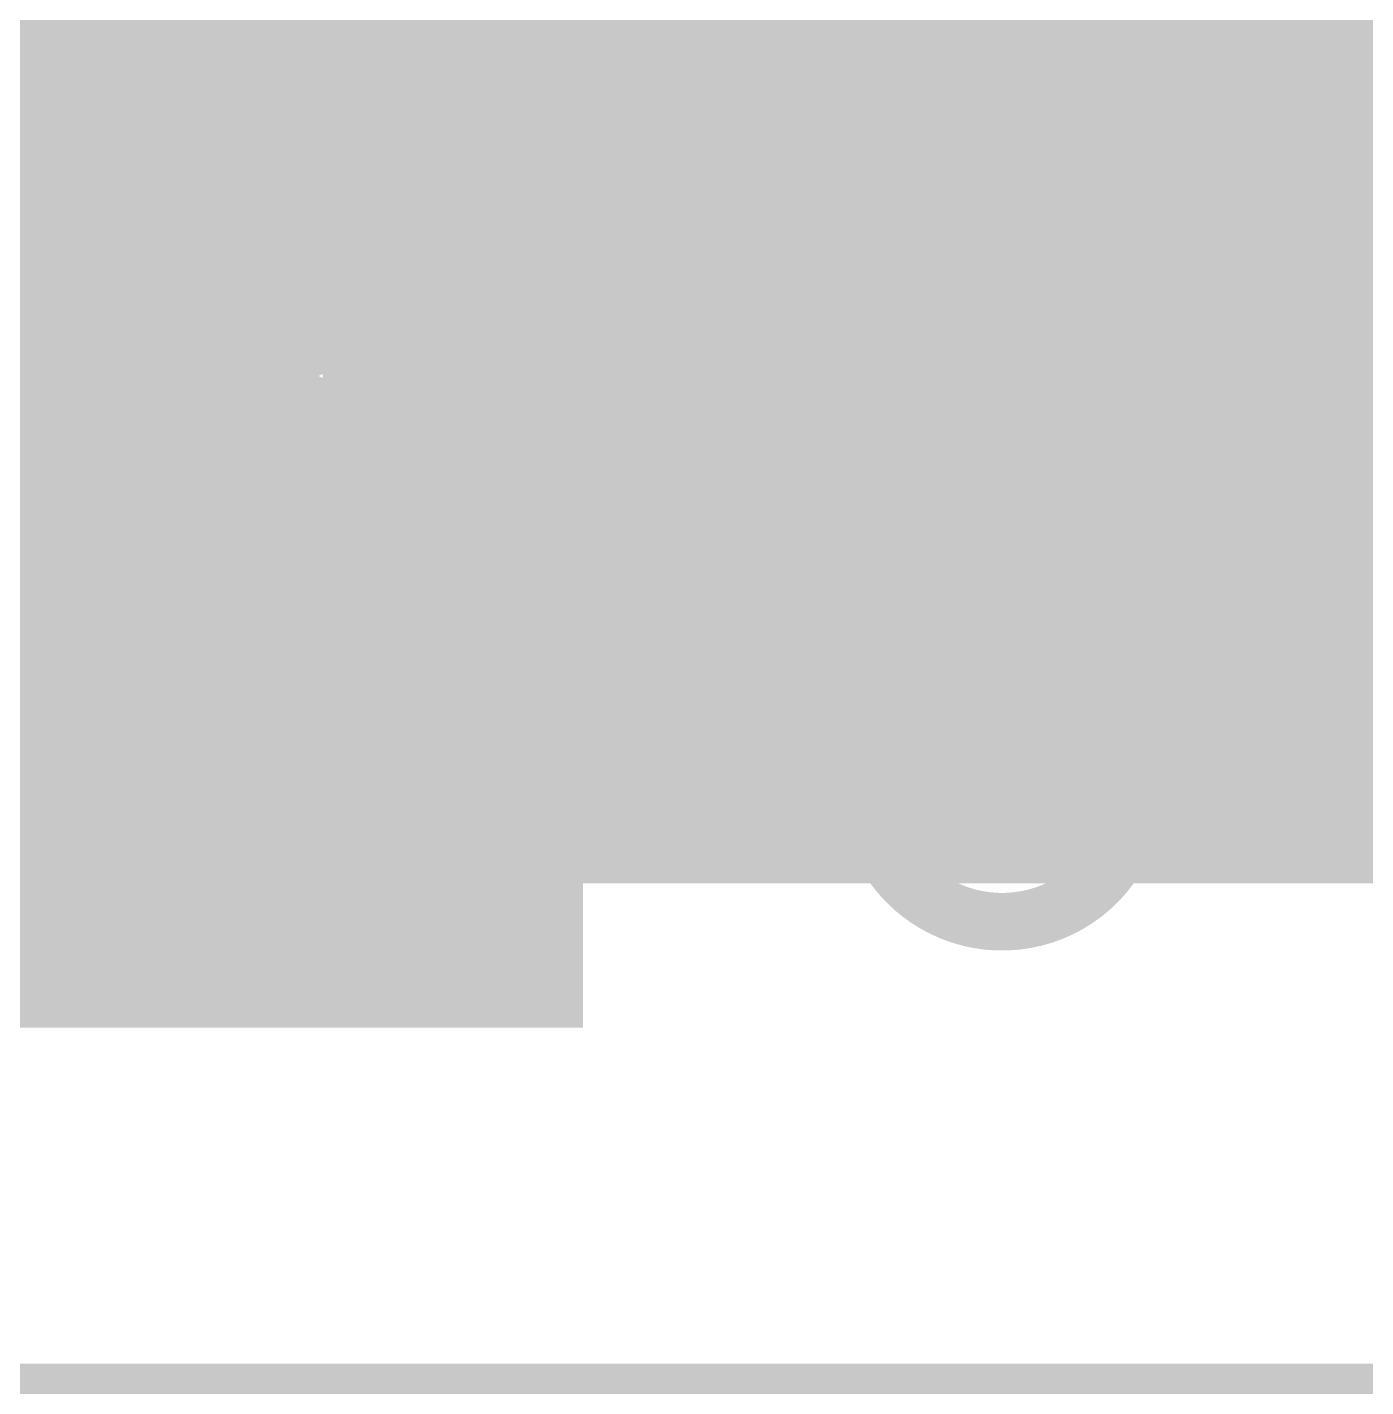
# Model space of a CAD drawing. Header units: millimetres. Extents: x -0.7 to 17.2, y -0.7 to 12.5.
# Drawn here: x 1.83 to 4.378, y 6.097 to 8.684 of the extents above; entities that cross this region are included whole.
import ezdxf

# ---------------------------------------------------------------- set-up
doc = ezdxf.new("R2010")
doc.units = ezdxf.units.MM
for name, color, linetype in [('EQUIPMENT', 7, 'Continuous'), ('FITTINGS', 7, 'Continuous'), ('LEGEND', 7, 'Continuous'), ('PIPING_AIR', 7, 'Continuous'), ('TEXT', 7, 'Continuous')]:
    doc.layers.add(name, color=color, linetype=linetype)

msp = doc.modelspace()

# ---------------------------------------------------------------- linework, layer by layer
at = {"color": 7, "lineweight": 0}
for points, const_width in [([(4.662244777209532, 10.07671564086473), (4.661779089426119, 10.07813678481762), (4.661779089426119, 10.07813678481762), (4.661779089426119, 10.07813678481762), (4.661779089426119, 10.07813678481762), (4.660985594729279, 10.07469597741707)], 1), ([(0, 11.69291973114014), (16.53544235229492, 0)], 0.139669269323349), ([(0, 11.69291973114014), (16.53544235229492, 0)], 0.139669269323349)]:
    msp.add_lwpolyline(points, dxfattribs=dict(at, const_width=const_width))
at = {"layer": 'EQUIPMENT', "color": 7, "lineweight": 0}
for points, const_width in [([(3.176222495642161, 7.550153654816072), (4.194522231743221, 7.550153654816072), (4.194522231743221, 8.803445637709684), (3.176222495642161, 8.803445637709684), (3.176222495642161, 7.550153654816072), (3.176222495642161, 7.550153654816072)], 0.9904999732971191), ([(0.7479692787857873, 7.275996033558095), (2.392915006333654, 7.275996033558095), (2.392915006333654, 8.76428026324426), (0.7479692787857873, 8.76428026324426), (0.7479692787857873, 7.275996033558095), (0.7479692787857873, 7.275996033558095)], 0.9904999732971191), ([(1.922930512748549, 8.020138148401177), (1.922071850340115, 8.044726494499393), (1.919500121130151, 8.069195046565268), (1.915227800356569, 8.093424601179338), (1.9092756925329, 8.1172971128035), (1.90167285674626, 8.140696270387256), (1.892456307849264, 8.163508083311713), (1.881670904406989, 8.185621413641499), (1.869369236643935, 8.206928522383306), (1.855611215582903, 8.227325611075562), (1.840463904965436, 8.246713307351591), (1.824001054364175, 8.264997150502749), (1.806302893752294, 8.282088058366083), (1.787455647940351, 8.297902775536471), (1.767551144390658, 8.312364246876735), (1.746686327654134, 8.325402028378766), (1.724962876522437, 8.336952604647141), (1.702486606411767, 8.346959687707193), (1.679367039826242, 8.355374497137616), (1.655716799403951, 8.362156096229565), (1.631651103678297, 8.36727142933767), (1.60728720914726, 8.370695545986099), (1.582743809155554, 8.372411787623626), (1.558140475963886, 8.372411787623626), (1.53359707597218, 8.370695545986099), (1.509233181441144, 8.36727142933767), (1.48516748571549, 8.362156096229565), (1.461517245293199, 8.355374497137616), (1.438397678707674, 8.346959687707193), (1.415921408597004, 8.336952604647141), (1.394197957465306, 8.325402028378766)], 0.8489999771118164), ([(1.746895325240214, 8.143691998944515), (1.737846818544948, 8.1556997796096), (1.72798271515776, 8.1670471103477), (1.717351104506243, 8.177678720999218), (1.706003773768144, 8.187542824386405), (1.693995993103058, 8.19659133108167), (1.68138626353309, 8.204780185566694), (1.668236036810274, 8.21206947828545), (1.654609360581955, 8.218423688425792), (1.640572635609221, 8.223811889350017), (1.6261942375879, 8.22820780462138), (1.611544223009351, 8.231590032110166), (1.596693964988094, 8.233942081344699), (1.581715807764954, 8.235252504239886), (1.566682727338103, 8.23551489509722), (1.551667962330016, 8.234728002657807), (1.53674466440534, 8.232895655400348), (1.521985535849365, 8.230026780216644), (1.507462482028529, 8.226135327709573), (1.493246262100097, 8.221240290868593), (1.479406129508675, 8.215365518314691), (1.466009516837047, 8.208539602247335)], 0.7074999213218689), ([(3.293718619038437, 8.33346114412458), (4.077026108346945, 8.33346114412458)], 0.5094000101089478), ([(1.394197957465306, 7.714874268423586), (1.415921408597004, 7.703323692155213), (1.438397678707674, 7.693316609095161), (1.461517245293199, 7.684901799664738), (1.48516748571549, 7.678120200572788), (1.509233181441144, 7.673004867464684), (1.53359707597218, 7.669580750816254), (1.558140475963886, 7.667864509178727), (1.582743809155554, 7.667864509178727), (1.60728720914726, 7.669580750816254), (1.631651103678297, 7.673004867464684), (1.655716799403951, 7.678120200572788), (1.679367039826242, 7.684901799664738), (1.702486606411767, 7.693316609095161), (1.724962876522437, 7.703323692155213), (1.746686327654134, 7.714874268423586), (1.767551144390658, 7.72791204992562), (1.787455647940351, 7.742373521265883), (1.806302893752294, 7.75818823843627), (1.824001054364175, 7.775279146299606), (1.840463904965436, 7.793562989450763), (1.855611215582903, 7.812950685726791), (1.869369236643935, 7.833347774419049), (1.881670904406989, 7.854654883160856), (1.892456307849264, 7.87676821349064), (1.90167285674626, 7.899580026415098), (1.9092756925329, 7.922979183998854), (1.915227800356569, 7.946851695623015), (1.919500121130151, 7.971081250237085), (1.922930512748549, 8.020138148401177)], 0.8489999771118164), ([(3.293718619038437, 8.098468897332028), (4.077026108346945, 8.098468897332028)], 0.5094000101089478), ([(3.293718619038437, 7.863476650539475), (4.077026108346945, 7.863476650539475)], 0.5094000101089478)]:
    msp.add_lwpolyline(points, dxfattribs=dict(at, const_width=const_width))
at = {"layer": 'FITTINGS', "color": 7, "lineweight": 0, "const_width": 0.5094000101089478}
for points in [[(3.685372363692691, 7.550153654816072), (3.685372363692691, 7.31516140802352)], [(3.740203887010511, 7.23683065909267), (3.7400703197926, 7.24065551270321), (3.739670271781572, 7.24446173224417), (3.739005685230036, 7.248230773813643), (3.738079805007136, 7.251944275595908), (3.736897141247536, 7.255584144527442), (3.735463450675918, 7.259132649382653), (3.733785727269227, 7.26257250014477), (3.731872132223524, 7.265886940216159), (3.729731998622861, 7.26905981995313), (3.72737574739951, 7.272075683040144), (3.724814859320697, 7.274919836522965), (3.722061814293214, 7.277578423176246), (3.719130021330267, 7.280038486867798), (3.716033762524964, 7.282288054263923), (3.712788125351601, 7.284316153504931), (3.709408920960327, 7.286112905248221), (3.705912614143996, 7.287669560019298), (3.702316235796732, 7.288978535562782), (3.698637309379129, 7.290033449524546), (3.694893757540717, 7.290829166140479), (3.691103818663795, 7.291361810243113), (3.687285956258054, 7.291628781268259), (3.683458771127328, 7.291628781268259), (3.679640908721586, 7.291361810243113), (3.675850969844665, 7.290829166140479), (3.672107418006253, 7.290033449524546), (3.66842849158865, 7.288978535562782), (3.664832113241386, 7.287669560019298), (3.661335806425055, 7.286112905248221), (3.657956602033781, 7.284316153504931), (3.654710964860418, 7.282288054263923), (3.651614706055115, 7.280038486867798), (3.648682913092168, 7.277578423176246), (3.645929868064685, 7.274919836522965), (3.643368979985872, 7.272075683040144), (3.64101272876252, 7.26905981995313), (3.638872595161858, 7.265886940216159), (3.636959000116155, 7.26257250014477), (3.635281276709464, 7.259132649382653), (3.633847586137846, 7.255584144527442), (3.632664922378246, 7.251944275595908), (3.631739042155346, 7.248230773813643), (3.63107445560381, 7.24446173224417), (3.630674407592782, 7.24065551270321), (3.630540840374871, 7.23683065909267), (3.630674407592782, 7.233005805482128), (3.63107445560381, 7.229199585941169), (3.631739042155346, 7.225430544371696), (3.632664922378246, 7.221717042589431), (3.633847586137846, 7.218077173657896), (3.635281276709464, 7.214528668802686), (3.636959000116155, 7.21108881804057), (3.638872595161858, 7.20777437796918), (3.64101272876252, 7.20460149823221), (3.643368979985872, 7.201585635145196), (3.645929868064685, 7.198741481662374), (3.648682913092168, 7.196082895009092), (3.651614706055115, 7.193622831317541), (3.654710964860418, 7.191373263921415), (3.657956602033781, 7.189345164680407), (3.661335806425055, 7.187548412937118), (3.664832113241386, 7.185991758166041), (3.66842849158865, 7.184682782622557), (3.672107418006253, 7.183627868660793), (3.675850969844665, 7.182832152044861), (3.679640908721586, 7.182299507942226), (3.683458771127328, 7.18203253691708), (3.687285956258054, 7.18203253691708), (3.691103818663795, 7.182299507942226), (3.694893757540717, 7.182832152044861), (3.698637309379129, 7.183627868660793), (3.702316235796732, 7.184682782622557), (3.705912614143996, 7.185991758166041), (3.709408920960327, 7.187548412937118), (3.712788125351601, 7.189345164680407), (3.716033762524964, 7.191373263921415), (3.719130021330267, 7.193622831317541), (3.722061814293214, 7.196082895009092), (3.724814859320697, 7.198741481662374), (3.72737574739951, 7.201585635145196), (3.729731998622861, 7.20460149823221), (3.731872132223524, 7.20777437796918), (3.733785727269227, 7.21108881804057), (3.735463450675918, 7.214528668802686), (3.736897141247536, 7.218077173657896), (3.738079805007136, 7.221717042589431), (3.739005685230036, 7.225430544371696), (3.739670271781572, 7.229199585941169), (3.740203887010511, 7.23683065909267)]]:
    msp.add_lwpolyline(points, dxfattribs=at)
at = {"layer": 'LEGEND', "color": 7, "lineweight": 0, "const_width": 0.7074999213218689}
msp.add_lwpolyline([(0.6304731553895112, 1.675347485002265), (8.463548048474587, 1.675347485002265), (8.463548048474587, 5.787711803871931), (0.6304731553895112, 5.787711803871931), (0.6304731553895112, 1.675347485002265), (0.6304731553895112, 1.675347485002265)], dxfattribs=at)
at = {"layer": 'PIPING_AIR', "color": 7, "lineweight": 0, "const_width": 0.7074999213218689}
for points in [[(4.969996646158643, 8.219881558174846), (5.056160469982579, 8.176799646262879), (4.969996646158643, 8.133717734350911)], [(4.194522231743221, 8.176799646262879), (5.056160469982579, 8.176799646262879)], [(3.090058671818225, 8.063220060313144), (3.176222495642161, 8.020138148401177), (3.090058671818225, 7.977056236489209)], [(2.392915006333654, 8.020138148401177), (3.176222495642161, 8.020138148401177)]]:
    msp.add_lwpolyline(points, dxfattribs=at)
at = {"layer": 'TEXT', "color": 7, "lineweight": 0, "const_width": 3.916537494319527e-08}
for points in [[(3.453407367319994, 6.968547846338944), (3.431584191349369, 7.026676480443125), (3.431212385733414, 7.026676480443125), (3.431212385733414, 7.026676480443125), (3.43138669972484, 7.02453532644319), (3.431540864597865, 7.021950820373611), (3.431674875645943, 7.018922973086014), (3.431674875645943, 7.018922973086014), (3.431778153566318, 7.015627106409429), (3.431840122773308, 7.012238532062653), (3.431860778453921, 7.008757263440026), (3.431860778453921, 6.968547846338944), (3.424152613245098, 6.968547846338944), (3.424152613245098, 7.034851669779306), (3.436503814438529, 7.034851669779306), (3.456934986456738, 6.98052724191642), (3.457306792072693, 6.98052724191642), (3.478109769706857, 7.034851669779306), (3.490365752388885, 7.034851669779306), (3.490365752388885, 6.968547846338944), (3.48209987875613, 6.968547846338944), (3.48209987875613, 7.009314971863959), (3.48209987875613, 7.009314971863959), (3.482125566913967, 7.012523688944262), (3.482202655038916, 7.015711237281348), (3.482331123712394, 7.018877630937728), (3.482331123712394, 7.018877630937728), (3.482480243249429, 7.021839988187303), (3.482619299008177, 7.024409372772719), (3.482748271476637, 7.02658579614655), (3.482376465860682, 7.02658579614655), (3.460276702785504, 6.968547846338944), (3.453407367319994, 6.968547846338944)], [(3.526115131581961, 7.019158752257108), (3.526115131581961, 7.019158752257108), (3.531655428654325, 7.018715410401575), (3.536142801166767, 7.017385369858955), (3.539577215408429, 7.015168643207835), (3.539577215408429, 7.015168643207835), (3.542003009613286, 7.011979582767644), (3.543458504781285, 7.007738575612084), (3.543943664288485, 7.002445636398449), (3.543943664288485, 6.968552380553772), (3.537999308648034, 6.968552380553772), (3.53642140188764, 6.97560761882726), (3.536049596271685, 6.97560761882726), (3.536049596271685, 6.97560761882726), (3.533846461369227, 6.973121365105139), (3.531571808364744, 6.971109676606341), (3.529225602954463, 6.969572578890235), (3.529225602954463, 6.969572578890235), (3.526536300038467, 6.968489413241469), (3.523238425137118, 6.967839500161347), (3.519331946198197, 6.967622866513885), (3.519331946198197, 6.967622866513885), (3.515070783058987, 6.968019870252744), (3.51132553125175, 6.969210848390349), (3.508096161852631, 6.971195827798916), (3.508096161852631, 6.971195827798916), (3.50561996888944, 6.97402921595106), (3.504134266613347, 6.977759355007518), (3.503639028676, 6.982386269996195), (3.503639028676, 6.982386269996195), (3.504288925260624, 6.986961299394837), (3.506238646348244, 6.990783635300875), (3.509488165805048, 6.993853299298026), (3.509488165805048, 6.993853299298026), (3.514089378130109, 6.996139053076084), (3.520094199677266, 6.997609643747544), (3.527502601319549, 6.998265090326369), (3.535954377760282, 6.998541677430921), (3.535954377760282, 7.001511588143733), (3.535954377760282, 7.001511588143733), (3.535655109233955, 7.005235694938679), (3.534757346289767, 7.008113404504154), (3.533261054152023, 7.010144733177614), (3.533261054152023, 7.010144733177614), (3.531218128394594, 7.011487368907178), (3.528680490647135, 7.012292942895974), (3.525648107454603, 7.012561469681321), (3.525648107454603, 7.012561469681321), (3.523089793293094, 7.012432500632323), (3.520614122399619, 7.012045576216537), (3.518221063565161, 7.011400710685169), (3.518221063565161, 7.011400710685169), (3.515920696477693, 7.010590601928663), (3.513723123405625, 7.009707936519698), (3.511628315204204, 7.008752729225197), (3.509120894403922, 7.014882987673626), (3.509120894403922, 7.014882987673626), (3.511422252250843, 7.01600193508514), (3.513991649997067, 7.017007014990784), (3.516829059612745, 7.017898240534724), (3.516829059612745, 7.017898240534724), (3.519841784705292, 7.018596513316143), (3.522937152179164, 7.019016679742862), (3.526115131581961, 7.019158752257108)], [(3.579325408989014, 6.967618332299057), (3.579325408989014, 6.967618332299057), (3.575090438396381, 6.967917598514294), (3.571175915018381, 6.968815364067777), (3.567581792582631, 6.970311655907316), (3.567581792582631, 6.970311655907316), (3.564392715198376, 6.972437706629231), (3.561699406005357, 6.975224728822622), (3.559501821757853, 6.978672748051474), (3.559501821757853, 6.978672748051474), (3.557877049152132, 6.982799394359219), (3.556902206778402, 6.987628325656317), (3.556577253193329, 6.993159564429232), (3.556577253193329, 6.993159564429232), (3.556917811023945, 6.998907946918006), (3.557939534511118, 7.003892554391111), (3.559642382417544, 7.008113404934348), (3.559642382417544, 7.008113404934348), (3.561928118099103, 7.01161180803674), (3.56469853759628, 7.01442906202986), (3.567953598198586, 7.01656518137508), (3.567953598198586, 7.01656518137508), (3.571611185020719, 7.018061476052602), (3.575589218005661, 7.018959246375071), (3.579887651627775, 7.019258504983339), (3.579887651627775, 7.019258504983339), (3.582395562081187, 7.019170847098404), (3.584841031455011, 7.018907858545213), (3.587224011220643, 7.018469551603142), (3.587224011220643, 7.018469551603142), (3.589431655263474, 7.017907312647243), (3.591351156376967, 7.01727251835831), (3.592982464053116, 7.01656518137508), (3.590475043252834, 7.009786530206146), (3.590475043252834, 7.009786530206146), (3.588905182348966, 7.0103326555957), (3.587170106226924, 7.010858619587398), (3.585269764629465, 7.01136443696654), (3.585269764629465, 7.01136443696654), (3.583331121380952, 7.011777558584197), (3.581475132339112, 7.012025424193913), (3.579701748819797, 7.012108048198449), (3.579701748819797, 7.012108048198449), (3.571550224367913, 7.010013748872955), (3.566659333225839, 7.003730833233242), (3.565029029634062, 6.993259317155464), (3.565029029634062, 6.993259317155464), (3.565426012528739, 6.987723046829629), (3.566617014200098, 6.983126857288961), (3.568601990919093, 6.979470769861329), (3.568601990919093, 6.979470769861329), (3.571373390621624, 6.976813223271716), (3.574917650388163, 6.975218682934702), (3.579234724692439, 6.974687173217029), (3.579234724692439, 6.974687173217029), (3.581849944945237, 6.974779880142807), (3.584248560703088, 6.975057970300094), (3.586430523625617, 6.975521468745514), (3.586430523625617, 6.975521468745514), (3.588447226921754, 6.976121503844736), (3.590350102496389, 6.976803139249394), (3.592139100094975, 6.977566399633266), (3.592139100094975, 6.970325258551802), (3.592139100094975, 6.970325258551802), (3.590410541534869, 6.969524725546981), (3.588568155809262, 6.968858187093796), (3.586611892218766, 6.968325669812336), (3.586611892218766, 6.968325669812336), (3.584462155957648, 6.967938758122941), (3.582033344523002, 6.967702969931123), (3.579325408989014, 6.967618332299057)], [(3.64182230743036, 6.968547846338944), (3.633556433797605, 6.968547846338944), (3.633556433797605, 7.01154127134486), (3.61888371461187, 7.01154127134486), (3.61888371461187, 7.01154127134486), (3.617976350428831, 7.001754928860757), (3.616862464550367, 6.993319772103366), (3.615541998283104, 6.986235818385778), (3.615541998283104, 6.986235818385778), (3.613963570602319, 6.980413389338534), (3.612075844990631, 6.975756742907457), (3.609878763962033, 6.972265902498494), (3.609878763962033, 6.972265902498494), (3.607320442578706, 6.969840105275066), (3.604349038962974, 6.96838461351513), (3.600964497608771, 6.967899453618437), (3.600964497608771, 6.967899453618437), (3.600165452317694, 6.967914575667657), (3.599376516798726, 6.967959908788513), (3.59859763746818, 6.968035480063299), (3.59859763746818, 6.968035480063299), (3.597870132214732, 6.9681548890404), (3.597235359785064, 6.968325668797419), (3.596693267240118, 6.968547846338944), (3.596693267240118, 6.974678104787372), (3.596693267240118, 6.974678104787372), (3.59707563715306, 6.97456475683904), (3.597479199849474, 6.974472552750298), (3.597903902599386, 6.97440151768282), (3.597903902599386, 6.97440151768282), (3.598336148770108, 6.974348625954563), (3.598768428281188, 6.974316878043331), (3.599200688040399, 6.974306299171418), (3.599200688040399, 6.974306299171418), (3.602322227222702, 6.975492759555688), (3.605000454861311, 6.979052110084308), (3.60723531671689, 6.984984375093051), (3.60723531671689, 6.984984375093051), (3.60908576368636, 6.993434142771082), (3.610616835621534, 7.004545985633451), (3.611828476338383, 7.018319922513795), (3.64182230743036, 7.018319922513795), (3.64182230743036, 6.968547846338944)], [(3.700877922790363, 6.993526835830358), (3.700877922790363, 6.993526835830358), (3.700181644439783, 6.985911879938112), (3.698092910228596, 6.979535255198559), (3.694611637897073, 6.974396983467992), (3.694611637897073, 6.974396983467992), (3.689941372785201, 6.970631073726148), (3.684291767525736, 6.968371514637239), (3.677662742867321, 6.967618332299057), (3.677662742867321, 6.967618332299057), (3.673427763862549, 6.967953872234545), (3.669513249982126, 6.968960458953107), (3.665919126460938, 6.970638119374984), (3.665919126460938, 6.970638119374984), (3.662724498846172, 6.972958133697769), (3.660014573694955, 6.975897807839789), (3.657789279273045, 6.979457167216842), (3.657789279273045, 6.979457167216842), (3.656139308177945, 6.983599935104723), (3.655149361245568, 6.988289817213266), (3.654819368560234, 6.993526835830358), (3.654819368560234, 6.993526835830358), (3.655510563949285, 7.001131223501239), (3.657584234853927, 7.00747609562206), (3.661040311305237, 7.012561469681321), (3.661040311305237, 7.012561469681321), (3.665682822386503, 7.016277010882008), (3.671315852929203, 7.018506328746657), (3.677939329971873, 7.019249436553682), (3.677939329971873, 7.019249436553682), (3.682277543374136, 7.018913908247805), (3.686254075600289, 7.017907308399037), (3.689868849186233, 7.016229649477755), (3.689868849186233, 7.016229649477755), (3.693057890030042, 7.013919722817985), (3.695751240478403, 7.011010263647169), (3.697948820011011, 7.007501285932471), (3.697948820011011, 7.007501285932471), (3.699574059877956, 7.003411428837606), (3.700550454912099, 6.998753273115569), (3.700877922790363, 6.993526835830358)], [(3.663266610786137, 6.993526835830358), (3.663653509243805, 6.98805253307886), (3.664814292301696, 6.983394375959011), (3.666748887774594, 6.979552385728246), (3.666748887774594, 6.979552385728246), (3.669529347515544, 6.976688280463302), (3.673227780076988, 6.974969804912643), (3.67784411146047, 6.974396983467992), (3.67784411146047, 6.974396983467992), (3.68241508120966, 6.974969309608583), (3.686098400854424, 6.976686257364987), (3.688893992998059, 6.979547851513416), (3.688893992998059, 6.979547851513416), (3.690853757921946, 6.983392368833435), (3.692029657560188, 6.988052022839305), (3.692421612134802, 6.993526835830358), (3.692421612134802, 6.993526835830358), (3.69202963071638, 6.998986036145459), (3.690853784351069, 7.003598838000942), (3.688893992998059, 7.007365259487609), (3.688893992998059, 7.007365259487609), (3.686088298235429, 7.01015128712523), (3.682374802361484, 7.011822895991141), (3.677753427163895, 7.012380101088173), (3.677753427163895, 7.012380101088173), (3.673142108348802, 7.011822900635055), (3.669458839437163, 7.010151281891802), (3.666703545626307, 7.007365259487609), (3.666703545626307, 7.007365259487609), (3.664794115929136, 7.003598843045992), (3.663648495128233, 6.998986029473652), (3.663266610786137, 6.993526835830358)], [(3.753812171013829, 7.005782818512386), (3.753812171013829, 7.005782818512386), (3.753502807817737, 7.002914176765941), (3.752574837813191, 7.000498946019063), (3.751028163108996, 6.998537143216093), (3.751028163108996, 6.998537143216093), (3.748993783355559, 6.996990477581676), (3.746608818551047, 6.995814598324432), (3.743873172109277, 6.995009524079349), (3.743873172109277, 6.994637718463395), (3.743873172109277, 6.994637718463395), (3.746834490001067, 6.993983285834314), (3.749527845657334, 6.992884487889183), (3.751953142934055, 6.991341344282915), (3.751953142934055, 6.991341344282915), (3.753862522300617, 6.989253596272307), (3.7550081999264, 6.986514923476453), (3.755390077774224, 6.983125347013276), (3.755390077774224, 6.983125347013276), (3.754869117741686, 6.979156908232953), (3.753306357759914, 6.975673111887061), (3.750701699641328, 6.972673981833078), (3.750701699641328, 6.972673981833078), (3.746899983740787, 6.970379172998573), (3.741746124786177, 6.969002274345361), (3.735240027075395, 6.968543312124115), (3.713788656720725, 6.968543312124115), (3.713788656720725, 7.018315388298967), (3.735144808563992, 7.018315388298967), (3.735144808563992, 7.018315388298967), (3.738554006858581, 7.018186418757757), (3.741726477089226, 7.017799494897692), (3.744662125489474, 7.017154629302814), (3.744662125489474, 7.017154629302814), (3.747282873403165, 7.016205470793133), (3.749510716367461, 7.014905658140425), (3.751345558147006, 7.013255204550116), (3.751345558147006, 7.013255204550116), (3.752713854614836, 7.01120775880273), (3.753536091481781, 7.008716958553449), (3.753812171013829, 7.005782818512386)], [(3.745541763166246, 7.004758085961096), (3.745258094562812, 7.006898240146265), (3.744407205418095, 7.008615190889505), (3.742989000217677, 7.009908954006521), (3.742989000217677, 7.009908954006521), (3.740930942463032, 7.010813282338051), (3.738160568592743, 7.01135587180961), (3.734677784436634, 7.011536737130031), (3.721954777627248, 7.011536737130031), (3.721954777627248, 6.997884216280758), (3.733190561972815, 6.997884216280758), (3.733190561972815, 6.997884216280758), (3.740052312968463, 6.998647985046823), (3.74416941128854, 7.000939268998463), (3.745541763166246, 7.004758085961096)], [(3.810546427787519, 6.993526835830358), (3.810546427787519, 6.993526835830358), (3.809850140055488, 6.985911879938112), (3.80776141643626, 6.979535255198559), (3.804280142894229, 6.974396983467992), (3.804280142894229, 6.974396983467992), (3.799609868400906, 6.970631073726148), (3.793960273733401, 6.968371514637239), (3.787331247864476, 6.967618332299057), (3.787331247864476, 6.967618332299057), (3.783096259478254, 6.967953872234545), (3.77918175618979, 6.968960458953107), (3.775587631458094, 6.970638119374984), (3.775587631458094, 6.970638119374984), (3.772392994461877, 6.972958133697769), (3.769683079902619, 6.975897807839789), (3.7674577842702, 6.979457167216842), (3.7674577842702, 6.979457167216842), (3.76580780379365, 6.983599935104723), (3.764817867453233, 6.988289817213266), (3.764487873557389, 6.993526835830358), (3.764487873557389, 6.993526835830358), (3.76517905956499, 7.001131223501239), (3.767252741061592, 7.00747609562206), (3.770708816302391, 7.012561469681321), (3.770708816302391, 7.012561469681321), (3.775351318002209, 7.016277010882008), (3.780984359136868, 7.018506328746657), (3.787607834969028, 7.019249436553682), (3.787607834969028, 7.019249436553682), (3.791946038989841, 7.018913908247805), (3.795922581807953, 7.017907308399037), (3.799537354183388, 7.016229649477755), (3.799537354183388, 7.016229649477755), (3.802726385645747, 7.013919722817985), (3.805419746686068, 7.011010263647169), (3.807617325008166, 7.007501285932471), (3.807617325008166, 7.007501285932471), (3.809242555493661, 7.003411428837606), (3.810218961119764, 6.998753273115569), (3.810546427787519, 6.993526835830358)], [(3.772935115783293, 6.993526835830358), (3.77332200485951, 6.98805253307886), (3.774482798509361, 6.983394375959011), (3.776417392771749, 6.979552385728246), (3.776417392771749, 6.979552385728246), (3.779197843131249, 6.976688280463302), (3.782896286284653, 6.974969804912643), (3.787512616457625, 6.974396983467992), (3.787512616457625, 6.974396983467992), (3.792083576825365, 6.974969309608583), (3.795766907062089, 6.976686257364987), (3.798562497995214, 6.979547851513416), (3.798562497995214, 6.979547851513416), (3.800522253537651, 6.983392368833435), (3.801698163767853, 6.988052022839305), (3.802090117131957, 6.993526835830358), (3.802090117131957, 6.993526835830358), (3.801698126332086, 6.998986036145459), (3.800522290558734, 7.003598838000942), (3.798562497995214, 7.007365259487609), (3.798562497995214, 7.007365259487609), (3.795756793851135, 7.01015128712523), (3.792043308569149, 7.011822895991141), (3.787421932161051, 7.012380101088173), (3.787421932161051, 7.012380101088173), (3.782810603964507, 7.011822900635055), (3.779127345644827, 7.010151281891802), (3.776372050623462, 7.007365259487609), (3.776372050623462, 7.007365259487609), (3.774462611544841, 7.003598843045992), (3.773317001335897, 6.998986029473652), (3.772935115783293, 6.993526835830358)], [(3.860415529074994, 7.018319922513795), (3.860415529074994, 6.975417181804453), (3.867656670156458, 6.975417181804453), (3.867656670156458, 6.951272487841524), (3.859762602139658, 6.951272487841524), (3.859762602139658, 6.968543312124115), (3.825125735063072, 6.968543312124115), (3.825125735063072, 6.951272487841524), (3.817326885557675, 6.951272487841524), (3.817326885557675, 6.975417181804453), (3.821321528821776, 6.975417181804453), (3.821321528821776, 6.975417181804453), (3.82523653657208, 6.98157263757688), (3.828439243244457, 6.988274199490774), (3.830929530043833, 6.995521890354994), (3.830929530043833, 6.995521890354994), (3.832720509272185, 7.003071363520211), (3.833819340964875, 7.010672213430859), (3.834225904224311, 7.018324456728624), (3.860415529074994, 7.018319922513795)], [(3.841467045305776, 7.011917611175643), (3.841085127187275, 7.007660491575323), (3.840435264175809, 7.00331066290482), (3.839517332929427, 6.99886814089859), (3.839517332929427, 6.99886814089859), (3.838367621285643, 6.994446279286845), (3.837022511734789, 6.990158416957449), (3.835481881731867, 6.986004573429513), (3.835481881731867, 6.986004573429513), (3.833752798551647, 6.982106162826634), (3.831848468721284, 6.978578536014719), (3.82976877104768, 6.975421716019282), (3.852521461058193, 6.975421716019282), (3.852521461058193, 7.011917611175643), (3.841467045305776, 7.011917611175643)], [(3.920679247010201, 6.993526835830358), (3.920679247010201, 6.993526835830358), (3.919982949857001, 6.985911879938112), (3.917894236874577, 6.979535255198559), (3.914412962116911, 6.974396983467992), (3.914412962116911, 6.974396983467992), (3.909742678202419, 6.970631073726148), (3.904093094171717, 6.968371514637239), (3.897464067087158, 6.967618332299057), (3.897464067087158, 6.967618332299057), (3.893229069279767, 6.967953872234545), (3.889314576628107, 6.968960458953107), (3.885720450680775, 6.970638119374984), (3.885720450680775, 6.970638119374984), (3.88252580426339, 6.972958133697769), (3.879815900340936, 6.975897807839789), (3.877590603492882, 6.979457167216842), (3.877590603492882, 6.979457167216842), (3.875940613595163, 6.983599935104723), (3.87495068789155, 6.988289817213266), (3.874620692780071, 6.993526835830358), (3.874620692780071, 6.993526835830358), (3.875311869366503, 7.001131223501239), (3.877385561499908, 7.00747609562206), (3.880841635525074, 7.012561469681321), (3.880841635525074, 7.012561469681321), (3.885484127803721, 7.016277010882008), (3.891117179575184, 7.018506328746657), (3.89774065419171, 7.019249436553682), (3.89774065419171, 7.019249436553682), (3.902078848791355, 7.018913908247805), (3.90605540224627, 7.017907308399037), (3.909670173406071, 7.016229649477755), (3.909670173406071, 7.016229649477755), (3.912859195447261, 7.013919722817985), (3.915552567124384, 7.011010263647169), (3.917750144230848, 7.007501285932471), (3.917750144230848, 7.007501285932471), (3.919375365295175, 7.003411428837606), (3.920351781558081, 6.998753273115569), (3.920679247010201, 6.993526835830358)], [(3.883067935005974, 6.993526835830358), (3.883454814661023, 6.98805253307886), (3.884615618947677, 6.983394375959011), (3.886550211994431, 6.979552385728246), (3.886550211994431, 6.979552385728246), (3.889330652932762, 6.976688280463302), (3.89302910672297, 6.974969804912643), (3.897645435680307, 6.974396983467992), (3.897645435680307, 6.974396983467992), (3.902216386626878, 6.974969309608583), (3.905899727500405, 6.976686257364987), (3.908695317217896, 6.979547851513416), (3.908695317217896, 6.979547851513416), (3.910655063339164, 6.983392368833435), (3.911830984206169, 6.988052022839305), (3.912222936354639, 6.993526835830358), (3.912222936354639, 6.993526835830358), (3.911830936133598, 6.998986036145459), (3.91065511099705, 7.003598838000942), (3.908695317217896, 7.007365259487609), (3.908695317217896, 7.007365259487609), (3.905889603652648, 7.01015128712523), (3.902176129007465, 7.011822895991141), (3.897554751383733, 7.012380101088173), (3.897554751383733, 7.012380101088173), (3.89294341376602, 7.011822900635055), (3.889260166083144, 7.010151281891802), (3.886504869846144, 7.007365259487609), (3.886504869846144, 7.007365259487609), (3.884595421346354, 7.003598843045992), (3.883449821774214, 6.998986029473652), (3.883067935005974, 6.993526835830358)], [(3.52852733387084, 6.992597321790471), (3.522971399763425, 6.99210158684982), (3.518685065790295, 6.991110098471908), (3.515668300616592, 6.989622876862831), (3.515668300616592, 6.989622876862831), (3.513680794586867, 6.98765352238971), (3.51248830563938, 6.98520957341734), (3.512090805116733, 6.982291051484792), (3.512090805116733, 6.982291051484792), (3.512374437164156, 6.979751898019782), (3.513225367581787, 6.977708470658529), (3.514643568065302, 6.976160793036364), (3.514643568065302, 6.976160793036364), (3.516505610414246, 6.975077626824018), (3.518688088985012, 6.974427714380196), (3.521190974277972, 6.974211080660014), (3.521190974277972, 6.974211080660014), (3.525164448700296, 6.97459800780189), (3.528663361778007, 6.975758758474385), (3.531687681606457, 6.97769335764847), (3.531687681606457, 6.97769335764847), (3.534007678143889, 6.980432534336676), (3.535399693534, 6.98400699929694), (3.535863693463708, 6.988416775718392), (3.535863693463708, 6.992873908895023), (3.52852733387084, 6.992597321790471)], [(3.746933767118662, 6.983120812798448), (3.746572512938948, 6.985700283858095), (3.745488867547811, 6.987743696018298), (3.743682735086471, 6.989251071246876), (3.743682735086471, 6.989251071246876), (3.741174782411861, 6.990281351753088), (3.737985749393247, 6.990899509486506), (3.734115541797873, 6.991105565111822), (3.721950243412419, 6.991105565111822), (3.721950243412419, 6.975131526270244), (3.734301444605851, 6.975131526270244), (3.734301444605851, 6.975131526270244), (3.738068342121359, 6.975333054318765), (3.741195470131398, 6.975937608014202), (3.743682735086471, 6.976945212201732), (3.743682735086471, 6.976945212201732), (3.74548883582634, 6.978435464687488), (3.74657254504259, 6.980493990263899), (3.746933767118662, 6.983120812798448)], [(3.929409417156706, 6.989813313885637), (3.929409417156706, 6.997054454967102), (3.951880985847839, 6.997054454967102), (3.951880985847839, 6.989813313885637), (3.929409417156706, 6.989813313885637)], [(1.865519597548426, 6.943991222487354), (1.865519597548426, 6.943991222487354), (1.872263966525664, 6.943153730552606), (1.87807315636132, 6.940641237129534), (1.882946985382813, 6.936453757225649), (1.882946985382813, 6.936453757225649), (1.886618755613584, 6.930578842338069), (1.888821912426771, 6.923004030209705), (1.889556270208894, 6.913729339663822), (1.889556270208894, 6.913729339663822), (1.888821850085066, 6.904551858964923), (1.886618817178343, 6.896977044526969), (1.882946985382813, 6.891004922101994), (1.882946985382813, 6.891004922101994), (1.878061240406264, 6.886695945224667), (1.872216609646675, 6.884110543497046), (1.865412910142032, 6.883248747657183), (1.865412910142032, 6.883248747657183), (1.861157215106415, 6.883534442274979), (1.857423215352176, 6.884391487188425), (1.854210732470709, 6.885819914151268), (1.854210732470709, 6.885819914151268), (1.851474741190733, 6.887621755090024), (1.849163239262952, 6.889606130647529), (1.847276051055128, 6.891773071428029), (1.846619923505808, 6.891773071428029), (1.846619923505808, 6.891773071428029), (1.846765678187351, 6.890426448007793), (1.846911542399585, 6.888861689386213), (1.847057341872021, 6.887078825546712), (1.847057341872021, 6.887078825546712), (1.847178795494715, 6.885268705040891), (1.847251756682004, 6.883629264759903), (1.847276051055128, 6.882160536111969), (1.847276051055128, 6.858123863451501), (1.837663515739069, 6.858123863451501), (1.837663515739069, 6.94289767657182), (1.845531711960593, 6.94289767657182), (1.846843967059234, 6.934922792943902), (1.847281385425448, 6.934922792943902), (1.847281385425448, 6.934922792943902), (1.849212375957646, 6.937339267656498), (1.851506213567707, 6.939489013469767), (1.854162723137832, 6.941372046660392), (1.854162723137832, 6.941372046660392), (1.857318840113924, 6.942827148758378), (1.861104524105943, 6.943700202438249), (1.865519597548426, 6.943991222487354)], [(1.863780592824211, 6.935904317082723), (1.858398160421108, 6.935345991232301), (1.854192957724143, 6.933670993239091), (1.851164807018173, 6.930879340241586), (1.851164807018173, 6.930879340241586), (1.849107466441641, 6.926946729310935), (1.847814829048559, 6.921848842843933), (1.847286719795767, 6.91558570053507), (1.847286719795767, 6.913729339663822), (1.847286719795767, 6.913729339663822), (1.84768141172264, 6.90706968168513), (1.848865700172477, 6.901514815709593), (1.850839410428673, 6.897064766785149), (1.850839410428673, 6.897064766785149), (1.853878171568333, 6.893819699877317), (1.858264861001769, 6.891872645133382), (1.863999302007318, 6.891223631285102), (1.863999302007318, 6.891223631285102), (1.8673569387592, 6.891551407477323), (1.870289124394933, 6.892534699935887), (1.872795678664467, 6.894173538071883), (1.872795678664467, 6.894173538071883), (1.874895588712384, 6.896376641486622), (1.876607982385327, 6.899052707933393), (1.877932677282316, 6.902201765402999), (1.877932677282316, 6.902201765402999), (1.878872065017731, 6.905754463787975), (1.879435791320611, 6.909634320713553), (1.879623672673654, 6.913841361440536), (1.879623672673654, 6.913841361440536), (1.879192719813472, 6.920092064697289), (1.877900085225541, 6.925444209156332), (1.875745585451248, 6.929897816102765), (1.875745585451248, 6.929897816102765), (1.872692493610788, 6.933237137255213), (1.868704223225881, 6.935239298358984), (1.863780592824211, 6.935904317082723)], [(3.473787030845671, 6.797699963503232), (3.473787030845671, 6.797699963503232), (3.473090772560749, 6.790085007610986), (3.471002015694786, 6.783708382871432), (3.467520745952381, 6.778570111140865), (3.467520745952381, 6.778570111140865), (3.462850500906167, 6.774804201399021), (3.457200872991926, 6.772544642310112), (3.450571850922628, 6.771791459971929), (3.450571850922628, 6.771791459971929), (3.446336891983516, 6.772126999907417), (3.442422355448316, 6.77313358662598), (3.438828234516246, 6.774811247047857), (3.438828234516246, 6.774811247047857), (3.435633626967138, 6.777131261370642), (3.432923679161145, 6.780070935512661), (3.430698387328352, 6.783630294889716), (3.430698387328352, 6.783630294889716), (3.429048436298911, 6.787773062777597), (3.428058466711758, 6.792462944886139), (3.427728476615541, 6.797699963503232), (3.427728476615541, 6.797699963503232), (3.428419692070251, 6.805304351174112), (3.430493340320117, 6.811649223294933), (3.433949419360544, 6.816734597354195), (3.433949419360544, 6.816734597354195), (3.438591950507469, 6.820450138554881), (3.444224958395393, 6.82267945641953), (3.45084843802718, 6.823422564226555), (3.45084843802718, 6.823422564226555), (3.455186671495103, 6.823087035920678), (3.459163181066479, 6.822080436071911), (3.462777957241541, 6.820402777150629), (3.462777957241541, 6.820402777150629), (3.465967018151008, 6.818092850490858), (3.468660345944593, 6.815183391320041), (3.470857928066318, 6.811674413605344), (3.470857928066318, 6.811674413605344), (3.472483187998922, 6.80758455651048), (3.473459560378289, 6.802926400788442), (3.473787030845671, 6.797699963503232)], [(3.436175718841445, 6.797699963503232), (3.436562637364772, 6.792225660751733), (3.437723397767886, 6.787567503631885), (3.439657995829901, 6.783725513401119), (3.439657995829901, 6.783725513401119), (3.442438475636509, 6.780861408136174), (3.446136885543179, 6.779142932585516), (3.450753219515777, 6.778570111140865), (3.450753219515777, 6.778570111140865), (3.455324209330626, 6.779142437281457), (3.459007506320614, 6.78085938503786), (3.461803101053366, 6.78372097918629), (3.461803101053366, 6.78372097918629), (3.463762886042912, 6.787565496506309), (3.464938763026378, 6.792225150512179), (3.46533072019011, 6.797699963503232), (3.46533072019011, 6.797699963503232), (3.464938758837347, 6.803159163818333), (3.463762889817259, 6.807771965673814), (3.461803101053366, 6.811538387160482), (3.461803101053366, 6.811538387160482), (3.458997426356396, 6.814324414798103), (3.455283907827674, 6.815996023664014), (3.450662535219203, 6.816553228761046), (3.450662535219203, 6.816553228761046), (3.446051236469768, 6.815996028307929), (3.442367944903352, 6.814324409564676), (3.439612653681614, 6.811538387160482), (3.439612653681614, 6.811538387160482), (3.437703244050103, 6.807771970718866), (3.436557600594423, 6.803159157146526), (3.436175718841445, 6.797699963503232)], [(3.521053501677349, 6.815623714721158), (3.50480287573122, 6.815623714721158), (3.50480287573122, 6.772720974011817), (3.496722904906442, 6.772720974011817), (3.496722904906442, 6.815623714721158), (3.48065818176829, 6.815623714721158), (3.48065818176829, 6.822497584401496), (3.521053501677349, 6.822497584401496), (3.521053501677349, 6.815623714721158)], [(3.56785784568792, 6.822493050186668), (3.56785784568792, 6.779590309477326), (3.575098986769385, 6.779590309477326), (3.575098986769385, 6.755445615514397), (3.567204918752584, 6.755445615514397), (3.567204918752584, 6.772716439796988), (3.532568051675999, 6.772716439796988), (3.532568051675999, 6.755445615514397), (3.524769202170601, 6.755445615514397), (3.524769202170601, 6.779590309477326), (3.528763845434703, 6.779590309477326), (3.528763845434703, 6.779590309477326), (3.532678878850937, 6.785745765249753), (3.535881556545651, 6.792447327163647), (3.538371846656759, 6.799695018027868), (3.538371846656759, 6.799695018027868), (3.540162851551043, 6.807244491193083), (3.541261654266068, 6.814845341103732), (3.541668220837238, 6.822497584401496), (3.56785784568792, 6.822493050186668)], [(3.548909361918703, 6.816090738848517), (3.548527469466132, 6.811833619248196), (3.547877577477002, 6.807483790577693), (3.546959649542353, 6.803041268571462), (3.546959649542353, 6.803041268571462), (3.5458099635645, 6.798619406959719), (3.544464825035983, 6.794331544630323), (3.542924198344793, 6.790177701102386), (3.542924198344793, 6.790177701102386), (3.541195140830505, 6.786279290499507), (3.539290782022478, 6.782751663687592), (3.537211087660607, 6.779594843692156), (3.55996377767112, 6.779594843692156), (3.55996377767112, 6.816090738848517), (3.548909361918703, 6.816090738848517)], [(3.604072061603935, 6.823422564226555), (3.604072061603935, 6.823422564226555), (3.608142259492435, 6.823113233607527), (3.611810457222259, 6.822185226822426), (3.615076600993237, 6.820638556321722), (3.615076600993237, 6.820638556321722), (3.617903919299966, 6.818527127489814), (3.620255684248239, 6.815910880928956), (3.622131839266724, 6.812789830453209), (3.622131839266724, 6.812789830453209), (3.623499643625768, 6.809225438376274), (3.624320355885998, 6.805279154560204), (3.624593917918719, 6.800950995535423), (3.624593917918719, 6.796031372446262), (3.590514759266065, 6.796031372446262), (3.590514759266065, 6.796031372446262), (3.591077491361336, 6.790845748178087), (3.592517876611682, 6.786557885145108), (3.594835865997835, 6.783167804977186), (3.594835865997835, 6.783167804977186), (3.597955894827012, 6.780716817096649), (3.601808483048221, 6.779246211935182), (3.60639357959624, 6.778756013948843), (3.60639357959624, 6.778756013948843), (3.609430983936196, 6.778853758900243), (3.612231635353898, 6.779146963098163), (3.614795479673857, 6.779635651625614), (3.614795479673857, 6.779635651625614), (3.617266610264872, 6.78031276838341), (3.6197891639446, 6.781165192556046), (3.622363084222989, 6.782192948789011), (3.622363084222989, 6.775042492004121), (3.622363084222989, 6.775042492004121), (3.619834486722121, 6.774025324251003), (3.617327084942478, 6.773204622527431), (3.614840821822144, 6.772580413352126), (3.614840821822144, 6.772580413352126), (3.612210457023183, 6.772142113889598), (3.609270792668327, 6.771879120412921), (3.606021773980285, 6.771791459971929), (3.606021773980285, 6.771791459971929), (3.601498627208499, 6.772111382055643), (3.597336235248188, 6.773071115217019), (3.593534546341992, 6.774670686388166), (3.593534546341992, 6.774670686388166), (3.590181228044846, 6.776905054445056), (3.587363985416354, 6.77976915831787), (3.58508276990126, 6.78326302348859), (3.58508276990126, 6.78326302348859), (3.583407615583701, 6.787352892236726), (3.582402546855833, 6.792011034801844), (3.582067517040161, 6.797237473590702), (3.582067517040161, 6.797237473590702), (3.582371799609458, 6.802426636278991), (3.583284703671468, 6.807099894282535), (3.584806182796707, 6.811257265841101), (3.584806182796707, 6.811257265841101), (3.586879816476404, 6.814857436964909), (3.58944922080254, 6.817859082278627), (3.59251434800553, 6.820262216490939), (3.59251434800553, 6.820262216490939), (3.596005175025699, 6.822017969048698), (3.599857763035585, 6.823071414054666), (3.604072061603935, 6.823422564226555)], [(3.603981377307361, 6.816734597354195), (3.600354997629748, 6.816316446146526), (3.597274771521508, 6.815061975220256), (3.594740647486431, 6.812971199046357), (3.594740647486431, 6.812971199046357), (3.592786890035521, 6.81013983832653), (3.591441756093812, 6.80665755590474), (3.590705196288871, 6.802524368080989), (3.61605599139624, 6.802524368080989), (3.61605599139624, 6.802524368080989), (3.615685680625701, 6.806471659281958), (3.614695728985174, 6.809891962963992), (3.613086080683429, 6.81278529623838), (3.613086080683429, 6.81278529623838), (3.610794774521756, 6.814979356853946), (3.607759891490873, 6.816295785632246), (3.603981377307361, 6.816734597354195)], [(3.675112864292388, 6.772720974011817), (3.666846990659633, 6.772720974011817), (3.666846990659633, 6.815714399017732), (3.652174271473897, 6.815714399017732), (3.652174271473897, 6.815714399017732), (3.651266905082526, 6.805928056533631), (3.650153021697341, 6.797492899776239), (3.648832555145131, 6.79040894605865), (3.648832555145131, 6.79040894605865), (3.647254125256012, 6.784586517011408), (3.645366402137605, 6.77992987058033), (3.643169320824061, 6.776439030171367), (3.643169320824061, 6.776439030171367), (3.6406109972324, 6.774013232947939), (3.637639596109947, 6.772557741188003), (3.634255054470799, 6.77207258129131), (3.634255054470799, 6.77207258129131), (3.633456006971387, 6.772087703340531), (3.632667073945699, 6.772133036461387), (3.631888194330207, 6.772208607736172), (3.631888194330207, 6.772208607736172), (3.631160686868426, 6.772328016713272), (3.630525916932038, 6.772498796470292), (3.629983824102145, 6.772720974011817), (3.629983824102145, 6.778851232460245), (3.629983824102145, 6.778851232460245), (3.630366191806754, 6.778737884511913), (3.630769756996448, 6.778645680423171), (3.631194459461413, 6.778574645355693), (3.631194459461413, 6.778574645355693), (3.631626703423802, 6.778521753627436), (3.632058985428162, 6.778490005716204), (3.632491244902427, 6.778479426844291), (3.632491244902427, 6.778479426844291), (3.635612781876397, 6.77966588722856), (3.638291012008284, 6.783225237757181), (3.640525873578917, 6.789157502765924), (3.640525873578917, 6.789157502765924), (3.642376318340054, 6.797607270443955), (3.643907392768507, 6.808719113306324), (3.64511903320041, 6.822493050186668), (3.675112864292388, 6.822493050186668), (3.675112864292388, 6.772720974011817)], [(3.698606632750746, 6.792127413478735), (3.698606632750746, 6.792127413478735), (3.698596533108678, 6.791259873335522), (3.698566331662212, 6.790144449281904), (3.698515948454172, 6.78878116293514), (3.698515948454172, 6.78878116293514), (3.698447911631997, 6.787296466081283), (3.698370856618115, 6.785810747445033), (3.698284703497907, 6.784324029758509), (3.698284703497907, 6.784324029758509), (3.698196514630709, 6.782942612628315), (3.698119459593793, 6.781766731601045), (3.698053458541643, 6.780796410621766), (3.724705573304854, 6.822493050186668), (3.734735256505981, 6.822493050186668), (3.734735256505981, 6.772720974011817), (3.727122309808562, 6.772720974011817), (3.727122309808562, 6.802066412383287), (3.727122309808562, 6.802066412383287), (3.727127321777261, 6.803160674978538), (3.727142465237001, 6.804460477227768), (3.727167651956849, 6.805965837135987), (3.727167651956849, 6.805965837135987), (3.727202892019877, 6.807571458051836), (3.727248263586108, 6.809165984680795), (3.72730367840171, 6.810749433780285), (3.72730367840171, 6.810749433780285), (3.727366627542759, 6.812198371969711), (3.727428624578673, 6.813389353906076), (3.727489581209688, 6.814322395065316), (3.701023369254454, 6.772720974011817), (3.690903001756753, 6.772720974011817), (3.690903001756753, 6.822493050186668), (3.698611166965575, 6.822493050186668), (3.698606632750746, 6.792127413478735)], [(3.784963676606855, 6.815623714721158), (3.768713050660726, 6.815623714721158), (3.768713050660726, 6.772720974011817), (3.760633079835948, 6.772720974011817), (3.760633079835948, 6.815623714721158), (3.744568356697796, 6.815623714721158), (3.744568356697796, 6.822497584401496), (3.784963676606855, 6.822497584401496), (3.784963676606855, 6.815623714721158)], [(3.814030189919253, 6.823422564226555), (3.814030189919253, 6.823422564226555), (3.818100369847157, 6.823113233607527), (3.821768587855073, 6.822185226822426), (3.825034729308555, 6.820638556321722), (3.825034729308555, 6.820638556321722), (3.827862029654689, 6.818527127489814), (3.830213814881053, 6.815910880928956), (3.832089967582042, 6.812789830453209), (3.832089967582042, 6.812789830453209), (3.83345775398049, 6.809225438376274), (3.834278486518813, 6.805279154560204), (3.834552046234037, 6.800950995535423), (3.834552046234037, 6.796031372446262), (3.800472887581383, 6.796031372446262), (3.800472887581383, 6.796031372446262), (3.801035601716058, 6.790845748178087), (3.802476007244496, 6.786557885145108), (3.804793994313152, 6.783167804977186), (3.804793994313152, 6.783167804977186), (3.807914005181734, 6.780716817096649), (3.811766613681035, 6.779246211935182), (3.816351707911557, 6.778756013948843), (3.816351707911557, 6.778756013948843), (3.819389094290919, 6.778853758900243), (3.822189765986713, 6.779146963098163), (3.824753607989174, 6.779635651625614), (3.824753607989174, 6.779635651625614), (3.827224720619594, 6.78031276838341), (3.829747294577413, 6.781165192556046), (3.832321212538307, 6.782192948789011), (3.832321212538307, 6.775042492004121), (3.832321212538307, 6.775042492004121), (3.829792597076844, 6.774025324251003), (3.827285215575292, 6.773204622527431), (3.824798950137462, 6.772580413352126), (3.824798950137462, 6.772580413352126), (3.822168567377906, 6.772142113889598), (3.819228923301141, 6.771879120412921), (3.815979902295603, 6.771791459971929), (3.815979902295603, 6.771791459971929), (3.811456737563222, 6.772111382055643), (3.807294365881002, 6.773071115217019), (3.80349267465731, 6.774670686388166), (3.80349267465731, 6.774670686388166), (3.800139338399569, 6.776905054445056), (3.797322116049167, 6.77976915831787), (3.795040898216577, 6.78326302348859), (3.795040898216577, 6.78326302348859), (3.793365725938423, 6.787352892236726), (3.792360677488647, 6.792011034801844), (3.792025645355479, 6.797237473590702), (3.792025645355479, 6.797237473590702), (3.79232990996418, 6.802426636278991), (3.793242834304282, 6.807099894282535), (3.794764311112025, 6.811257265841101), (3.794764311112025, 6.811257265841101), (3.796837926831127, 6.814857436964909), (3.799407351435354, 6.817859082278627), (3.802472476320848, 6.820262216490939), (3.802472476320848, 6.820262216490939), (3.805963285380422, 6.822017969048698), (3.809815893668399, 6.823071414054666), (3.814030189919253, 6.823422564226555)], [(3.813939505622679, 6.816734597354195), (3.81031310798447, 6.816316446146526), (3.807232902154322, 6.815061975220256), (3.804698775801749, 6.812971199046357), (3.804698775801749, 6.812971199046357), (3.802745000390244, 6.81013983832653), (3.801399886726626, 6.80665755590474), (3.800663324604189, 6.802524368080989), (3.826014119711558, 6.802524368080989), (3.826014119711558, 6.802524368080989), (3.825643790980423, 6.806471659281958), (3.824653859617988, 6.809891962963992), (3.823044208998747, 6.81278529623838), (3.823044208998747, 6.81278529623838), (3.820752884876478, 6.814979356853946), (3.817718022123687, 6.816295785632246), (3.813939505622679, 6.816734597354195)], [(3.885070992607706, 6.772720974011817), (3.87680511897495, 6.772720974011817), (3.87680511897495, 6.815714399017732), (3.862132399789215, 6.815714399017732), (3.862132399789215, 6.815714399017732), (3.861225015437248, 6.805928056533631), (3.860111152330155, 6.797492899776239), (3.858790683460449, 6.79040894605865), (3.858790683460449, 6.79040894605865), (3.857212235610735, 6.784586517011408), (3.855324532770419, 6.77992987058033), (3.853127449139379, 6.776439030171367), (3.853127449139379, 6.776439030171367), (3.850569107587123, 6.774013232947939), (3.847597726742761, 6.772557741188003), (3.844213182786117, 6.77207258129131), (3.844213182786117, 6.77207258129131), (3.84341411732611, 6.772087703340531), (3.842625204578514, 6.772133036461387), (3.841846322645525, 6.772208607736172), (3.841846322645525, 6.772208607736172), (3.841118797223149, 6.772328016713272), (3.840484047564852, 6.772498796470292), (3.839941952417463, 6.772720974011817), (3.839941952417463, 6.778851232460245), (3.839941952417463, 6.778851232460245), (3.840324302161477, 6.778737884511913), (3.840727887629262, 6.778645680423171), (3.841152587776731, 6.778574645355693), (3.841152587776731, 6.778574645355693), (3.841584813778524, 6.778521753627436), (3.842017116060976, 6.778490005716204), (3.842449373217745, 6.778479426844291), (3.842449373217745, 6.778479426844291), (3.84557089223112, 6.77966588722856), (3.848249142641099, 6.783225237757181), (3.850484001894235, 6.789157502765924), (3.850484001894235, 6.789157502765924), (3.852334428694776, 6.797607270443955), (3.853865523401321, 6.808719113306324), (3.855077161515728, 6.822493050186668), (3.885070992607706, 6.822493050186668), (3.885070992607706, 6.772720974011817)], [(3.923790636749127, 6.802066412383287), (3.923790636749127, 6.802066412383287), (3.934571948761926, 6.800498083217421), (3.941040811167256, 6.795793073098456), (3.943197076216045, 6.787951401621485), (3.943197076216045, 6.787951401621485), (3.942671062740564, 6.783622744619773), (3.941093206124811, 6.779922817401837), (3.938463355934862, 6.77685164372078), (3.938463355934862, 6.77685164372078), (3.934685807094328, 6.774556834885887), (3.929671014817781, 6.773179936233113), (3.923418831133172, 6.772720974011817), (3.900852043930636, 6.772720974011817), (3.900852043930636, 6.822493050186668), (3.909022699051988, 6.822493050186668), (3.909022699051988, 6.802061878168459), (3.923790636749127, 6.802066412383287)], [(3.935021886879864, 6.787484377494127), (3.934666159068232, 6.790193829355972), (3.933599156576746, 6.792252355589618), (3.931820731210788, 6.793659978090842), (3.931820731210788, 6.793659978090842), (3.929399920768557, 6.794564308169354), (3.926411922073718, 6.795106895668516), (3.92285658849441, 6.795287761214353), (3.90901816483716, 6.795287761214353), (3.90901816483716, 6.779313722372775), (3.923037957087559, 6.779313722372775), (3.923037957087559, 6.779313722372775), (3.926304060278215, 6.779520288437221), (3.929168221298116, 6.780139956184239), (3.931630294187982, 6.78117275045255), (3.931630294187982, 6.78117275045255), (3.933512453535773, 6.78269826904856), (3.934643033741612, 6.784802136783044), (3.935021886879864, 6.787484377494127)]]:
    msp.add_lwpolyline(points, dxfattribs=at)

doc.saveas('drawing.dxf')
